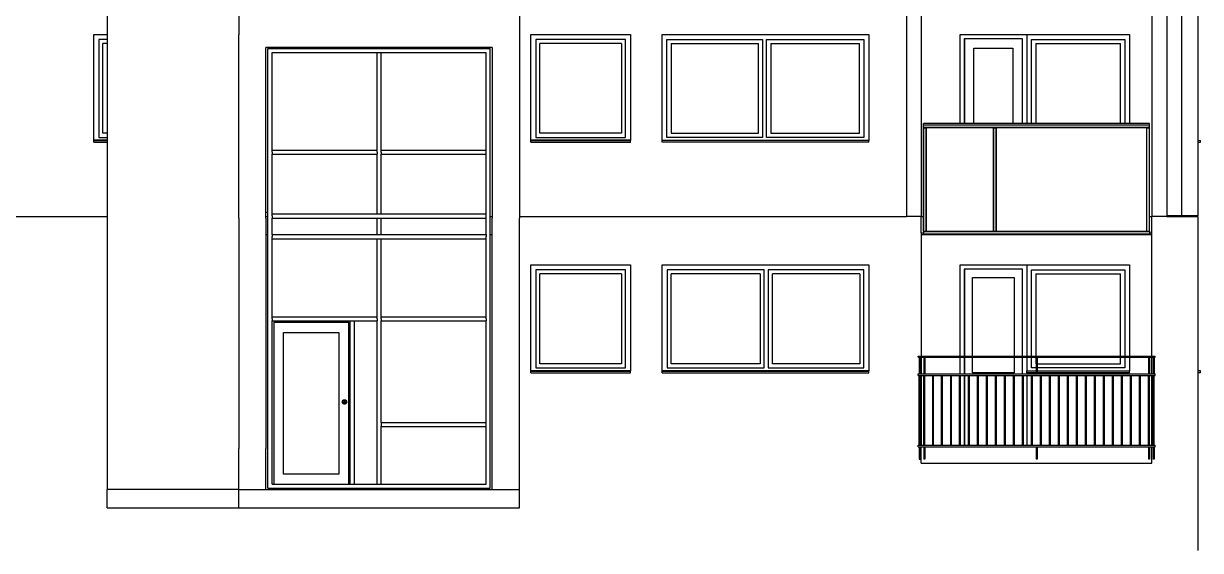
# Model space of a CAD drawing. Header units: millimetres. Extents: x 48 to 4070, y 10 to 629.
# Drawn here: x 3334.9 to 3620.8, y 30.4 to 158.4 of the extents above; entities that cross this region are included whole.
import ezdxf
from ezdxf.xclip import XClip

# ---------------------------------------------------------------- set-up
doc = ezdxf.new("R2010")
doc.units = ezdxf.units.MM
doc.header["$MEASUREMENT"] = 0
doc.header["$XCLIPFRAME"] = 0
for name, color, linetype in [('A--------P-', 7, 'Continuous'), ('A-01SC-----Ytterväggar2', 7, 'Continuous'), ('A1', 1, 'Continuous')]:
    doc.layers.add(name, color=color, linetype=linetype)

# ---------------------------------------------------------------- blocks, each defined once
blk = doc.blocks.new('Drawing_3_3', base_point=(3616.51, 55.57))
at = {"layer": 'A-01SC-----Ytterväggar2'}
for p, q in [((3549.38, 165.97), (3549.38, 111.57)), ((3552.98, 165.97), (3552.98, 111.57)), ((3608.98, 165.97), (3608.98, 111.57)), ((3612.58, 165.97), (3612.58, 111.57)), ((3445.78, 152.36), (3445.78, 152.57)), ((3552.98, 111.57), (3549.38, 111.57)), ((3612.58, 111.57), (3608.98, 111.57))]:
    blk.add_line(p, q, dxfattribs=at)
at = {"layer": 'A1'}
for p, q in [((3355.19, 170.67), (3355.19, 155.67)), ((3387.19, 170.67), (3387.19, 155.67)), ((3455.38, 170.67), (3455.38, 155.67)), ((3616.18, 165.87), (3616.18, 111.67)), ((3620.18, 165.87), (3620.18, 111.67)), ((3351.98, 130.02), (3351.98, 155.77)), ((3351.98, 155.77), (3355.19, 155.77)), ((3353.18, 154.57), (3353.18, 130.77)), ((3355.19, 154.57), (3353.18, 154.57)), ((3355.19, 155.67), (3355.19, 111.17)), ((3387.19, 111.17), (3387.19, 155.67)), ((3455.38, 155.67), (3455.38, 111.17)), ((3458.16, 155.77), (3482.36, 155.77)), ((3458.16, 130.02), (3458.16, 155.77)), ((3459.36, 154.57), (3459.36, 130.77)), ((3481.16, 154.57), (3459.36, 154.57)), ((3481.16, 130.77), (3481.16, 154.57)), ((3482.36, 155.77), (3482.36, 130.02)), ((3490, 130.02), (3490, 155.77)), ((3490, 155.77), (3540.2, 155.77)), ((3491.2, 130.77), (3491.2, 154.57)), ((3491.2, 154.57), (3514.4, 154.57)), ((3514.4, 154.57), (3514.4, 130.77)), ((3515.4, 130.77), (3515.4, 154.57)), ((3515.4, 154.57), (3539, 154.57)), ((3539, 154.57), (3539, 130.77)), ((3540.2, 155.77), (3540.2, 130.02)), ((3562.38, 155.77), (3603.58, 155.77)), ((3562.38, 134.17), (3562.38, 155.77)), ((3563.42, 154.73), (3563.42, 134.17)), ((3577.54, 154.73), (3563.42, 154.73)), ((3563.44, 154.57), (3563.42, 154.57)), ((3577.52, 154.71), (3563.44, 154.71)), ((3563.44, 154.71), (3563.44, 134.17)), ((3577.52, 134.17), (3577.52, 154.71)), ((3577.54, 154.57), (3577.52, 154.57)), ((3577.54, 134.17), (3577.54, 154.73)), ((3578.58, 155.77), (3578.58, 154.57)), ((3578.58, 154.57), (3578.58, 134.17)), ((3579.78, 134.17), (3579.78, 154.57)), ((3579.78, 154.57), (3602.38, 154.57)), ((3602.38, 154.57), (3602.38, 134.17)), ((3603.58, 155.77), (3603.58, 134.17)), ((3354.18, 131.77), (3354.18, 153.57)), ((3355.19, 153.57), (3354.18, 153.57)), ((3393.79, 111.17), (3393.79, 152.57)), ((3448.78, 152.57), (3393.79, 152.57)), ((3394.29, 127.16), (3394.29, 152.36)), ((3394.29, 152.36), (3414.79, 152.36)), ((3398.98, 152.57), (3398.98, 152.36)), ((3399.74, 152.57), (3399.74, 152.36)), ((3414.79, 152.36), (3421.29, 152.36)), ((3419.02, 152.36), (3419.02, 152.57)), ((3419.98, 152.36), (3419.98, 152.57)), ((3421.29, 152.36), (3448.29, 152.36)), ((3434.03, 152.36), (3434.03, 152.57)), ((3448.29, 127.16), (3448.29, 152.36)), ((3448.78, 152.57), (3448.78, 111.17)), ((3460.36, 131.77), (3460.36, 153.57)), ((3480.16, 153.57), (3460.36, 153.57)), ((3480.16, 153.57), (3480.16, 131.77)), ((3492.2, 153.57), (3492.2, 131.77)), ((3492.2, 153.57), (3513.4, 153.57)), ((3513.4, 131.77), (3513.4, 153.57)), ((3516.4, 153.57), (3516.4, 131.77)), ((3516.4, 153.57), (3538, 153.57)), ((3538, 131.77), (3538, 153.57)), ((3563.44, 153.57), (3563.42, 153.57)), ((3565.74, 152.41), (3575.22, 152.41)), ((3565.74, 134.17), (3565.74, 152.41)), ((3575.22, 152.41), (3575.22, 134.17)), ((3577.54, 153.57), (3577.52, 153.57)), ((3580.78, 153.57), (3580.78, 134.17)), ((3580.78, 153.57), (3601.38, 153.57)), ((3601.38, 134.17), (3601.38, 153.57)), ((3395.29, 127.16), (3395.29, 151.36)), ((3395.29, 151.36), (3414.79, 151.36)), ((3414.79, 151.36), (3421.29, 151.36)), ((3420.79, 127.16), (3420.79, 151.36)), ((3421.29, 151.36), (3447.29, 151.36)), ((3421.79, 127.16), (3421.79, 151.36)), ((3447.29, 127.16), (3447.29, 151.36)), ((3355.19, 131.77), (3354.18, 131.77)), ((3480.16, 131.77), (3460.36, 131.77)), ((3492.2, 131.77), (3513.4, 131.77)), ((3516.4, 131.77), (3538, 131.77)), ((3553.53, 134.13), (3553.53, 134.17)), ((3608.43, 134.17), (3553.53, 134.17)), ((3553.53, 134.02), (3553.53, 134.13)), ((3553.53, 133.83), (3553.53, 134.02)), ((3553.53, 133.74), (3553.53, 133.83)), ((3608.43, 133.74), (3553.53, 133.74)), ((3553.53, 133.17), (3553.53, 133.74)), ((3553.53, 133.16), (3553.53, 133.17)), ((3608.43, 133.17), (3553.53, 133.17)), ((3553.53, 133.15), (3553.53, 133.16)), ((3553.53, 133.11), (3553.53, 133.15)), ((3608.43, 133.15), (3553.53, 133.15)), ((3553.53, 133.08), (3553.53, 133.11)), ((3608.43, 133.11), (3553.53, 133.11)), ((3553.53, 133.07), (3553.53, 133.08)), ((3553.53, 133.07), (3553.55, 133.07)), ((3553.53, 107.97), (3553.53, 133.07)), ((3553.55, 133.07), (3553.57, 133.07)), ((3553.57, 133.07), (3554.19, 133.07)), ((3553.57, 107.97), (3553.57, 133.07)), ((3554.19, 133.07), (3554.22, 133.07)), ((3554.19, 107.97), (3554.19, 133.07)), ((3554.22, 133.07), (3554.23, 133.07)), ((3570.53, 133.07), (3554.23, 133.07)), ((3554.23, 107.97), (3554.23, 133.07)), ((3570.53, 133.07), (3570.55, 133.07)), ((3570.53, 107.97), (3570.53, 133.07)), ((3570.55, 133.07), (3570.57, 133.07)), ((3570.57, 133.07), (3571.19, 133.07)), ((3570.57, 107.97), (3570.57, 133.07)), ((3571.19, 133.07), (3571.22, 133.07)), ((3571.19, 107.97), (3571.19, 133.07)), ((3571.22, 133.07), (3571.23, 133.07)), ((3607.73, 133.07), (3571.23, 133.07)), ((3571.23, 107.97), (3571.23, 133.07)), ((3607.73, 133.07), (3607.74, 133.07)), ((3607.73, 107.97), (3607.73, 133.07)), ((3607.74, 133.07), (3607.77, 133.07)), ((3607.77, 133.07), (3608.39, 133.07)), ((3607.77, 107.97), (3607.77, 133.07)), ((3608.39, 133.07), (3608.42, 133.07)), ((3608.39, 107.97), (3608.39, 133.07)), ((3608.42, 133.07), (3608.43, 133.07)), ((3608.43, 134.13), (3608.43, 134.17)), ((3608.43, 134.02), (3608.43, 134.13)), ((3608.43, 133.83), (3608.43, 134.02)), ((3608.43, 133.74), (3608.43, 133.83)), ((3608.43, 133.17), (3608.43, 133.74)), ((3608.43, 133.16), (3608.43, 133.17)), ((3608.43, 133.15), (3608.43, 133.16)), ((3608.43, 133.11), (3608.43, 133.15)), ((3608.43, 133.08), (3608.43, 133.11)), ((3608.43, 133.07), (3608.43, 133.08)), ((3608.43, 107.97), (3608.43, 133.07)), ((3355.19, 130.07), (3351.98, 130.07)), ((3351.98, 130.02), (3351.98, 129.99)), ((3351.98, 129.99), (3355.19, 129.99)), ((3351.98, 129.57), (3351.98, 129.99)), ((3351.98, 129.57), (3355.19, 129.57)), ((3353.18, 130.77), (3355.19, 130.77)), ((3482.36, 130.07), (3458.16, 130.07)), ((3458.16, 130.02), (3458.16, 129.99)), ((3458.16, 129.99), (3482.36, 129.99)), ((3458.16, 129.57), (3458.16, 129.99)), ((3458.16, 129.57), (3482.36, 129.57)), ((3459.36, 130.77), (3481.16, 130.77)), ((3482.36, 129.99), (3482.36, 130.02)), ((3482.36, 129.57), (3482.36, 129.99)), ((3490, 130.07), (3540.2, 130.07)), ((3490, 129.99), (3490, 130.02)), ((3540.2, 129.99), (3490, 129.99)), ((3490, 129.57), (3490, 129.99)), ((3540.2, 129.57), (3490, 129.57)), ((3514.4, 130.77), (3491.2, 130.77)), ((3539, 130.77), (3515.4, 130.77)), ((3540.2, 130.02), (3540.2, 129.99)), ((3540.2, 129.57), (3540.2, 129.99)), ((3620.18, 130.07), (3620.78, 130.04)), ((3620.18, 129.57), (3620.78, 129.57)), ((3620.78, 129.57), (3620.78, 130.04)), ((3394.29, 111.66), (3394.29, 127.16)), ((3395.29, 127.66), (3414.79, 127.66)), ((3395.29, 127.16), (3395.29, 126.66)), ((3395.29, 111.66), (3395.29, 126.66)), ((3395.29, 126.66), (3414.79, 126.66)), ((3414.79, 127.66), (3420.79, 127.66)), ((3414.79, 126.66), (3420.79, 126.66)), ((3420.79, 127.16), (3420.79, 126.66)), ((3420.79, 112.16), (3420.79, 126.66)), ((3421.79, 127.66), (3447.29, 127.66)), ((3421.79, 127.16), (3421.79, 126.66)), ((3421.79, 112.16), (3421.79, 126.66)), ((3421.79, 126.66), (3447.29, 126.66)), ((3447.29, 111.66), (3447.29, 127.16)), ((3448.29, 111.66), (3448.29, 127.16)), ((3289.58, 111.57), (3355.19, 111.57)), ((3393.79, 112.57), (3394.29, 112.57)), ((3393.79, 111.57), (3394.29, 111.57)), ((3394.29, 107.16), (3394.29, 111.66)), ((3395.29, 112.16), (3414.79, 112.16)), ((3395.29, 111.66), (3395.29, 111.16)), ((3414.79, 112.16), (3420.79, 112.16)), ((3420.79, 112.16), (3421.29, 112.16)), ((3421.29, 112.16), (3447.29, 112.16)), ((3447.29, 107.16), (3447.29, 111.66)), ((3448.29, 107.16), (3448.29, 111.66)), ((3448.29, 111.57), (3448.78, 111.57)), ((3455.38, 111.57), (3549.38, 111.57)), ((3552.98, 111.57), (3553.53, 111.57)), ((3552.98, 107.57), (3552.98, 111.57)), ((3608.43, 111.57), (3608.98, 111.57)), ((3608.98, 107.57), (3608.98, 111.57)), ((3616.18, 111.67), (3612.58, 111.67)), ((3612.58, 111.57), (3620.18, 111.57)), ((3620.18, 111.67), (3616.18, 111.67)), ((3620.18, 111.57), (3620.18, 55.57)), ((3355.19, 111.17), (3355.19, 55.17)), ((3387.19, 111.17), (3387.19, 55.17)), ((3393.79, 111.17), (3393.79, 55.17)), ((3395.29, 107.16), (3395.29, 111.16)), ((3395.29, 111.16), (3414.79, 111.16)), ((3414.79, 111.16), (3421.29, 111.16)), ((3420.79, 107.16), (3420.79, 111.16)), ((3421.29, 111.16), (3447.29, 111.16)), ((3421.79, 107.16), (3421.79, 111.16)), ((3448.78, 55.17), (3448.78, 111.17)), ((3455.38, 55.17), (3455.38, 111.17)), ((3393.79, 107.17), (3394.29, 107.17)), ((3394.29, 106.64), (3394.29, 107.16)), ((3394.29, 86.68), (3394.29, 106.64)), ((3395.29, 107.14), (3395.29, 107.16)), ((3395.29, 107.14), (3395.29, 106.64)), ((3395.29, 107.14), (3414.79, 107.14)), ((3395.29, 86.68), (3395.29, 106.64)), ((3395.29, 106.14), (3414.79, 106.14)), ((3414.79, 107.14), (3421.29, 107.14)), ((3414.79, 106.14), (3420.79, 106.14)), ((3420.79, 107.14), (3420.79, 107.16)), ((3420.79, 106.14), (3421.29, 106.14)), ((3420.79, 86.68), (3420.79, 106.14)), ((3421.29, 107.14), (3447.29, 107.14)), ((3421.29, 106.14), (3447.29, 106.14)), ((3421.79, 107.14), (3421.79, 107.16)), ((3421.79, 86.68), (3421.79, 106.14)), ((3447.29, 107.14), (3447.29, 107.16)), ((3447.29, 107.14), (3447.29, 106.64)), ((3447.29, 86.68), (3447.29, 106.64)), ((3448.29, 107.17), (3448.78, 107.17)), ((3448.29, 106.64), (3448.29, 107.16)), ((3448.29, 86.68), (3448.29, 106.64)), ((3552.98, 107.57), (3552.98, 77.57)), ((3552.98, 107.57), (3553.53, 107.57)), ((3552.98, 107.17), (3608.98, 107.17)), ((3553.53, 107.97), (3553.53, 107.96)), ((3553.53, 107.97), (3553.55, 107.97)), ((3553.53, 107.96), (3553.53, 107.93)), ((3553.53, 107.93), (3553.53, 107.31)), ((3553.53, 107.93), (3608.43, 107.93)), ((3553.53, 107.31), (3553.53, 107.28)), ((3553.53, 107.31), (3608.43, 107.31)), ((3553.53, 107.28), (3553.53, 107.27)), ((3553.53, 107.27), (3608.43, 107.27)), ((3553.55, 107.97), (3553.57, 107.97)), ((3553.57, 107.97), (3554.19, 107.97)), ((3554.19, 107.97), (3554.22, 107.97)), ((3554.22, 107.97), (3554.23, 107.97)), ((3554.23, 107.97), (3570.53, 107.97)), ((3570.53, 107.97), (3570.55, 107.97)), ((3570.55, 107.97), (3570.57, 107.97)), ((3570.57, 107.97), (3571.19, 107.97)), ((3571.19, 107.97), (3571.22, 107.97)), ((3571.22, 107.97), (3571.23, 107.97)), ((3571.23, 107.97), (3607.73, 107.97)), ((3607.73, 107.97), (3607.74, 107.97)), ((3607.74, 107.97), (3607.77, 107.97)), ((3607.77, 107.97), (3608.39, 107.97)), ((3608.39, 107.97), (3608.42, 107.97)), ((3608.42, 107.97), (3608.43, 107.97)), ((3608.43, 107.97), (3608.43, 107.96)), ((3608.43, 107.96), (3608.43, 107.93)), ((3608.43, 107.93), (3608.43, 107.31)), ((3608.43, 107.57), (3608.98, 107.57)), ((3608.43, 107.31), (3608.43, 107.28)), ((3608.43, 107.28), (3608.43, 107.27)), ((3608.98, 77.57), (3608.98, 107.57)), ((3458.16, 74.02), (3458.16, 99.77)), ((3458.16, 99.77), (3482.36, 99.77)), ((3459.36, 98.57), (3459.36, 74.77)), ((3481.16, 98.57), (3459.36, 98.57)), ((3460.36, 75.77), (3460.36, 97.57)), ((3480.16, 97.57), (3460.36, 97.57)), ((3480.16, 97.57), (3480.16, 75.77)), ((3481.16, 74.77), (3481.16, 98.57)), ((3482.36, 99.77), (3482.36, 74.02)), ((3490.02, 74.02), (3490.02, 99.77)), ((3490.02, 99.77), (3540.22, 99.77)), ((3491.22, 98.57), (3491.22, 74.77)), ((3514.82, 98.57), (3491.22, 98.57)), ((3492.22, 75.77), (3492.22, 97.57)), ((3513.82, 97.57), (3492.22, 97.57)), ((3513.82, 97.57), (3513.82, 75.77)), ((3514.82, 74.77), (3514.82, 98.57)), ((3515.82, 98.57), (3515.82, 74.77)), ((3539.02, 98.57), (3515.82, 98.57)), ((3516.82, 75.77), (3516.82, 97.57)), ((3538.02, 97.57), (3516.82, 97.57)), ((3538.02, 97.57), (3538.02, 75.77)), ((3539.02, 74.77), (3539.02, 98.57)), ((3540.22, 99.77), (3540.22, 74.02)), ((3562.38, 77.57), (3562.38, 99.77)), ((3562.38, 99.77), (3603.58, 99.77)), ((3563.42, 98.73), (3563.42, 77.57)), ((3577.54, 98.73), (3563.42, 98.73)), ((3577.52, 98.71), (3563.44, 98.71)), ((3563.44, 98.71), (3563.44, 77.57)), ((3577.52, 77.57), (3577.52, 98.71)), ((3577.54, 77.57), (3577.54, 98.73)), ((3578.58, 99.77), (3578.58, 98.57)), ((3578.58, 98.57), (3578.58, 77.57)), ((3579.78, 77.57), (3579.78, 98.57)), ((3579.78, 98.57), (3602.38, 98.57)), ((3580.78, 97.57), (3580.78, 77.57)), ((3580.78, 97.57), (3601.38, 97.57)), ((3601.38, 77.57), (3601.38, 97.57)), ((3602.38, 98.57), (3602.38, 77.57)), ((3603.58, 99.77), (3603.58, 77.57)), ((3565.44, 96.71), (3575.52, 96.71)), ((3565.44, 77.57), (3565.44, 96.71)), ((3575.52, 96.71), (3575.52, 77.57)), ((3394.29, 61), (3394.29, 86.68)), ((3395.29, 87.18), (3414.79, 87.18)), ((3395.29, 86.68), (3395.29, 86.18)), ((3395.29, 61), (3395.29, 86.18)), ((3395.29, 86.18), (3414.79, 86.18)), ((3395.69, 85.78), (3395.69, 46.5)), ((3413.89, 85.78), (3395.69, 85.78)), ((3413.89, 46.5), (3413.89, 85.78)), ((3414.29, 61), (3414.29, 86.18)), ((3414.79, 87.18), (3420.79, 87.18)), ((3414.79, 86.18), (3420.79, 86.18)), ((3415.29, 61), (3415.29, 86.18)), ((3420.79, 86.68), (3420.79, 86.18)), ((3420.79, 61), (3420.79, 86.18)), ((3421.79, 87.18), (3447.29, 87.18)), ((3421.79, 86.68), (3421.79, 86.18)), ((3421.79, 61.5), (3421.79, 86.18)), ((3421.79, 86.18), (3447.29, 86.18)), ((3447.29, 86.68), (3447.29, 86.18)), ((3447.29, 61), (3447.29, 86.18)), ((3448.29, 61), (3448.29, 86.68)), ((3398.09, 48.9), (3398.09, 83.38)), ((3398.09, 83.38), (3411.49, 83.38)), ((3411.49, 83.38), (3411.49, 48.9)), ((3552.18, 77.57), (3609.78, 77.57)), ((3552.18, 77.33), (3552.18, 77.57)), ((3552.18, 77.33), (3609.78, 77.33)), ((3552.46, 77.33), (3552.46, 73.33)), ((3552.7, 77.33), (3552.7, 73.33)), ((3552.98, 77.33), (3552.98, 73.33)), ((3553.56, 77.33), (3553.56, 73.33)), ((3553.8, 77.33), (3553.8, 73.33)), ((3562.38, 73.33), (3562.38, 77.33)), ((3563.42, 77.33), (3563.42, 73.33)), ((3563.44, 77.33), (3563.44, 73.33)), ((3565.44, 73.57), (3565.44, 77.33)), ((3575.52, 77.33), (3575.52, 73.57)), ((3577.52, 73.33), (3577.52, 77.33)), ((3577.54, 73.33), (3577.54, 77.33)), ((3578.58, 77.33), (3578.58, 74.77)), ((3579.78, 74.77), (3579.78, 77.33)), ((3580.78, 77.33), (3580.78, 75.77)), ((3580.86, 77.33), (3580.86, 73.33)), ((3581.1, 77.33), (3581.1, 73.33)), ((3601.38, 75.77), (3601.38, 77.33)), ((3602.38, 77.33), (3602.38, 74.77)), ((3603.58, 77.33), (3603.58, 74.02)), ((3608.17, 77.33), (3608.17, 73.33)), ((3608.41, 77.33), (3608.41, 73.33)), ((3608.98, 73.33), (3608.98, 77.33)), ((3609.26, 77.33), (3609.26, 73.33)), ((3609.5, 77.33), (3609.5, 73.33)), ((3609.78, 77.33), (3609.78, 77.57)), ((3459.36, 74.77), (3481.16, 74.77)), ((3480.16, 75.77), (3460.36, 75.77)), ((3491.22, 74.77), (3514.82, 74.77)), ((3513.82, 75.77), (3492.22, 75.77)), ((3515.82, 74.77), (3539.02, 74.77)), ((3538.02, 75.77), (3516.82, 75.77)), ((3578.58, 74.77), (3578.58, 74.07)), ((3580.86, 74.77), (3579.78, 74.77)), ((3580.78, 75.77), (3580.86, 75.77)), ((3581.1, 75.77), (3601.38, 75.77)), ((3602.38, 74.77), (3581.1, 74.77)), ((3482.36, 74.07), (3458.16, 74.07)), ((3458.16, 74.02), (3458.16, 73.99)), ((3458.16, 73.99), (3482.36, 73.99)), ((3458.16, 73.57), (3458.16, 73.99)), ((3458.16, 73.57), (3482.36, 73.57)), ((3482.36, 73.99), (3482.36, 74.02)), ((3482.36, 73.57), (3482.36, 73.99)), ((3540.22, 74.07), (3490.02, 74.07)), ((3490.02, 74.02), (3490.02, 73.99)), ((3490.02, 73.99), (3540.22, 73.99)), ((3490.02, 73.57), (3490.02, 73.99)), ((3490.02, 73.57), (3540.22, 73.57)), ((3540.22, 73.99), (3540.22, 74.02)), ((3540.22, 73.57), (3540.22, 73.99)), ((3552.18, 73.33), (3609.78, 73.33)), ((3552.18, 72.93), (3552.18, 73.33)), ((3552.18, 72.93), (3609.78, 72.93)), ((3552.46, 55.97), (3552.46, 72.93)), ((3552.7, 55.97), (3552.7, 72.93)), ((3552.98, 72.93), (3552.98, 55.97)), ((3553.56, 55.97), (3553.56, 72.93)), ((3553.8, 55.97), (3553.8, 72.93)), ((3555.74, 55.97), (3555.74, 72.93)), ((3555.98, 55.97), (3555.98, 72.93)), ((3557.92, 55.97), (3557.92, 72.93)), ((3558.16, 55.97), (3558.16, 72.93)), ((3560.11, 55.97), (3560.11, 72.93)), ((3560.35, 55.97), (3560.35, 72.93)), ((3562.29, 55.97), (3562.29, 72.93)), ((3562.53, 55.97), (3562.53, 72.93)), ((3563.42, 72.93), (3563.42, 55.97)), ((3563.44, 72.93), (3563.44, 55.97)), ((3564.48, 55.97), (3564.48, 72.93)), ((3564.72, 55.97), (3564.72, 72.93)), ((3575.52, 73.57), (3565.44, 73.57)), ((3566.66, 55.97), (3566.66, 72.93)), ((3566.9, 55.97), (3566.9, 72.93)), ((3568.85, 55.97), (3568.85, 72.93)), ((3569.09, 55.97), (3569.09, 72.93)), ((3571.03, 55.97), (3571.03, 72.93)), ((3571.27, 55.97), (3571.27, 72.93)), ((3573.22, 55.97), (3573.22, 72.93)), ((3573.46, 55.97), (3573.46, 72.93)), ((3575.4, 55.97), (3575.4, 72.93)), ((3575.64, 55.97), (3575.64, 72.93)), ((3577.52, 55.97), (3577.52, 72.93)), ((3577.54, 55.97), (3577.54, 72.93)), ((3577.59, 55.97), (3577.59, 72.93)), ((3577.83, 55.97), (3577.83, 72.93)), ((3578.58, 74.02), (3578.58, 74.07)), ((3578.58, 74.07), (3580.86, 74.07)), ((3578.58, 73.99), (3578.58, 74.02)), ((3580.86, 73.99), (3578.58, 73.99)), ((3578.58, 73.57), (3578.58, 73.99)), ((3578.58, 73.57), (3578.58, 73.33)), ((3580.86, 73.57), (3578.58, 73.57)), ((3578.58, 72.93), (3578.58, 55.97)), ((3579.77, 55.97), (3579.77, 72.93)), ((3580.01, 55.97), (3580.01, 72.93)), ((3581.1, 74.07), (3603.58, 74.07)), ((3603.58, 73.99), (3581.1, 73.99)), ((3603.58, 73.57), (3581.1, 73.57)), ((3581.96, 55.97), (3581.96, 72.93)), ((3582.2, 55.97), (3582.2, 72.93)), ((3584.14, 55.97), (3584.14, 72.93)), ((3584.38, 55.97), (3584.38, 72.93)), ((3586.32, 55.97), (3586.32, 72.93)), ((3586.56, 55.97), (3586.56, 72.93)), ((3588.51, 55.97), (3588.51, 72.93)), ((3588.75, 55.97), (3588.75, 72.93)), ((3590.69, 55.97), (3590.69, 72.93)), ((3590.93, 55.97), (3590.93, 72.93)), ((3592.88, 55.97), (3592.88, 72.93)), ((3593.12, 55.97), (3593.12, 72.93)), ((3595.06, 55.97), (3595.06, 72.93)), ((3595.3, 55.97), (3595.3, 72.93)), ((3597.25, 55.97), (3597.25, 72.93)), ((3597.49, 55.97), (3597.49, 72.93)), ((3599.43, 55.97), (3599.43, 72.93)), ((3599.67, 55.97), (3599.67, 72.93)), ((3601.62, 55.97), (3601.62, 72.93)), ((3601.86, 55.97), (3601.86, 72.93)), ((3603.58, 74.02), (3603.58, 73.99)), ((3603.58, 73.57), (3603.58, 73.99)), ((3603.8, 55.97), (3603.8, 72.93)), ((3604.04, 55.97), (3604.04, 72.93)), ((3605.99, 55.97), (3605.99, 72.93)), ((3606.23, 55.97), (3606.23, 72.93)), ((3608.17, 55.97), (3608.17, 72.93)), ((3608.41, 55.97), (3608.41, 72.93)), ((3608.98, 55.97), (3608.98, 72.93)), ((3609.26, 55.97), (3609.26, 72.93)), ((3609.5, 55.97), (3609.5, 72.93)), ((3609.78, 72.93), (3609.78, 73.33)), ((3620.78, 74.04), (3620.18, 74.07)), ((3620.78, 73.57), (3620.18, 73.57)), ((3620.78, 73.57), (3620.78, 74.04)), ((3412.35, 66.5), (3412.49, 66.77)), ((3412.49, 66.23), (3412.35, 66.5)), ((3412.49, 66.1), (3412.49, 66.9)), ((3412.49, 66.9), (3413.29, 66.9)), ((3412.49, 66.9), (3412.89, 66.5)), ((3412.49, 66.1), (3412.89, 66.5)), ((3413.29, 66.1), (3412.49, 66.1)), ((3412.55, 66.9), (3412.62, 67.03)), ((3412.62, 65.96), (3412.55, 66.1)), ((3412.62, 67.03), (3413.15, 67.03)), ((3413.15, 65.96), (3412.62, 65.96)), ((3413.29, 66.9), (3412.89, 66.5)), ((3413.29, 66.1), (3412.89, 66.5)), ((3413.15, 67.03), (3413.22, 66.9)), ((3413.22, 66.1), (3413.15, 65.96)), ((3413.29, 66.9), (3413.29, 66.1)), ((3413.29, 66.77), (3413.42, 66.5)), ((3413.42, 66.5), (3413.29, 66.23)), ((3394.29, 45.5), (3394.29, 61)), ((3395.29, 46.5), (3395.29, 61)), ((3414.29, 46.5), (3414.29, 61)), ((3415.29, 46.5), (3415.29, 61)), ((3420.79, 46.5), (3420.79, 61)), ((3421.79, 61.5), (3421.79, 60.5)), ((3421.79, 61.5), (3447.29, 61.5)), ((3421.79, 46.5), (3421.79, 60.5)), ((3421.79, 60.5), (3447.29, 60.5)), ((3447.29, 46.5), (3447.29, 61)), ((3448.29, 45.5), (3448.29, 61)), ((3355.19, 55.17), (3355.19, 45.17)), ((3387.19, 45.17), (3387.19, 55.17)), ((3393.79, 45.17), (3393.79, 55.17)), ((3448.78, 45.17), (3448.78, 55.17)), ((3455.38, 45.17), (3455.38, 55.17)), ((3552.18, 55.97), (3609.78, 55.97)), ((3552.18, 55.57), (3552.18, 55.97)), ((3552.18, 55.57), (3552.46, 55.57)), ((3552.18, 55.57), (3609.78, 55.57)), ((3552.46, 55.57), (3552.46, 52.57)), ((3552.7, 55.57), (3552.7, 52.57)), ((3552.98, 51.57), (3552.98, 55.57)), ((3553.56, 55.57), (3553.56, 52.57)), ((3553.8, 55.57), (3553.8, 52.57)), ((3580.86, 55.57), (3580.86, 52.57)), ((3581.1, 55.57), (3581.1, 52.57)), ((3608.17, 55.57), (3608.17, 52.57)), ((3608.41, 55.57), (3608.41, 52.57)), ((3608.98, 51.57), (3608.98, 55.57)), ((3609.26, 55.57), (3609.26, 52.57)), ((3609.5, 55.57), (3609.78, 55.57)), ((3609.5, 55.57), (3609.5, 52.57)), ((3609.78, 55.57), (3609.78, 55.97)), ((3620.18, 55.57), (3620.18, 30.39)), ((3552.46, 52.57), (3552.7, 52.57)), ((3552.98, 51.57), (3608.98, 51.57)), ((3553.8, 52.57), (3553.56, 52.57)), ((3581.1, 52.57), (3580.86, 52.57)), ((3608.41, 52.57), (3608.17, 52.57)), ((3609.5, 52.57), (3609.26, 52.57)), ((3411.49, 48.9), (3398.09, 48.9)), ((3395.29, 46.5), (3414.29, 46.5)), ((3414.29, 46.5), (3415.29, 46.5)), ((3415.29, 46.5), (3420.79, 46.5)), ((3420.79, 46.5), (3421.79, 46.5)), ((3421.79, 46.5), (3447.29, 46.5)), ((3387.19, 45.17), (3355.19, 45.17)), ((3355.19, 40.77), (3355.19, 45.17)), ((3387.19, 45.17), (3393.79, 45.17)), ((3387.19, 40.77), (3387.19, 45.17)), ((3393.79, 45.17), (3448.78, 45.17)), ((3394.29, 45.5), (3414.79, 45.5)), ((3414.79, 45.5), (3421.29, 45.5)), ((3421.29, 45.5), (3448.29, 45.5)), ((3423.26, 45.17), (3423.26, 45.5)), ((3424.31, 45.17), (3424.31, 45.5)), ((3426.25, 45.17), (3426.65, 45.39)), ((3426.65, 45.39), (3426.85, 45.5)), ((3448.78, 45.17), (3455.38, 45.17)), ((3455.38, 40.77), (3455.38, 45.17)), ((3355.19, 40.77), (3387.19, 40.77)), ((3387.19, 40.77), (3455.38, 40.77))]:
    blk.add_line(p, q, dxfattribs=at)

msp = doc.modelspace()

# ---------------------------------------------------------------- block references
at = {"layer": 'A--------P-'}
ref = msp.add_blockref('Drawing_3_3', (3616.51, 55.57), dxfattribs=at)
XClip(ref).set_block_clipping_path([(2073.1828073642, 30.3893906688), (3620.7828073642, 629.1207956122)])

doc.saveas('drawing.dxf')
